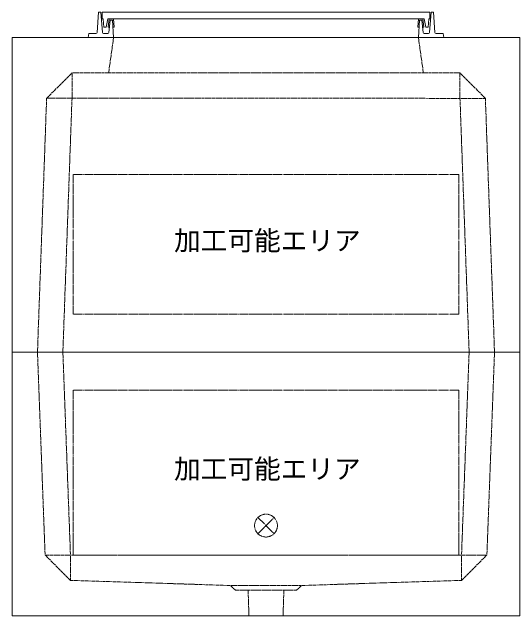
# Model space of a CAD drawing. Units: millimetres, scale not verified. Extents: x -2970 to 2970, y -2100 to 2100.
# Drawn here: x -530 to 470, y -1290 to -100 of the extents above; entities that cross this region are included whole.
import ezdxf
from ezdxf.enums import TextEntityAlignment as Align

# ---------------------------------------------------------------- set-up
doc = ezdxf.new("R2010")
doc.units = ezdxf.units.MM
doc.header["$LTSCALE"] = 10
doc.linetypes.add('LONG_DASHED1', pattern=[7, 6, -1])
doc.linetypes.add('LONG_DOUBLE_CHAIN', pattern=[21.8, 18, -1, 0.6, -0.6, 0.6, -1])
for name, color, linetype, lineweight in [('0-7_D-STR', 7, 'LONG_DASHED1', 9), ('0-9_D-STR-STR5', 1, 'LONG_DOUBLE_CHAIN', 9), ('0-A_D-STR-STR4', 134, 'Continuous', 9)]:
    doc.layers.add(name, color=color, linetype=linetype, lineweight=lineweight)
doc.styles.add('ＭＳ ゴシック', font='')
doc.styles.get('ＭＳ ゴシック').set_extended_font_data('MS Gothic')

# ---------------------------------------------------------------- blocks, each defined once
blk = doc.blocks.new('A$C6BF97EC2')
at = {"layer": '0-7_D-STR'}
for p, q in [((-3000, 6200), (-3100, 5500)), ((3000, 6200), (3100, 5500)), ((-4320, 5000), (-3820, 5500)), ((3820, 5500), (-3820, 5500)), ((-3820, 5001.1), (-3820, 5500)), ((4320, 5000), (3820, 5500)), ((3820, 5001.1), (3820, 5500)), ((-4320, 5001.1), (-4500, 0)), ((4320, 5000), (-4320, 5001.1)), ((-3820, 5001.1), (-4000, 0)), ((3820, 5001.1), (4000, 0)), ((4320, 5001.1), (4500, 0))]:
    blk.add_line(p, q, dxfattribs=at)
at = {"layer": '0-7_D-STR', "linetype": 'Continuous'}
for p in [(5000, 6200), (-5000, 0)]:
    blk.add_line(p, (5000, 0), dxfattribs=at)
blk.add_lwpolyline([(-5000, 0), (-5000, 6200), (5000, 6200)], dxfattribs=at)
at = {"layer": '0-9_D-STR-STR5'}
for p, q in [((-3800, 3500), (-3800, 750)), ((3800, 3500), (-3800, 3500))]:
    blk.add_line(p, q, dxfattribs=at)
blk.add_lwpolyline([(3800, 3500), (3800, 750), (-3800, 750)], dxfattribs=at)
blk = doc.blocks.new('A$C284D0AE2')
at = {"layer": '0-A_D-STR-STR4'}
for p, q in [((-3300, 500), (-3327.8, 98.6)), ((-3250, 500), (-3300, 500)), ((-3221.3, 98.6), (-3250, 500)), ((-3225, 500), (-3225, 370)), ((-3225, 370), (-3219.2, 370)), ((-3209.2, 360.9), (-3195, 200)), ((-3145, 200), (-3115, 370)), ((-3115, 370), (3115, 370)), ((-3090, 370), (-3106.2, 200.7)), ((-3000, 370), (-3090, 370)), ((-2991.8, 200.7), (-3000, 370)), ((3000, 370), (3090, 370)), ((3090, 370), (3106.2, 200.7)), ((-3070, 340), (-3098, 97.7)), ((-3020, 340), (-3070, 340)), ((-3000, 0), (-3020, 340)), ((-3195, 200), (-3145, 200)), ((-3106.2, 200.7), (-3086.1, 200.7)), ((-3011.8, 200.7), (-2991.8, 200.7)), ((3106.2, 200.7), (3086.1, 200.7)), ((-3490, 80), (-3500, 0)), ((-3500, 0), (3500, 0)), ((-3347.8, 80), (-3490, 80)), ((-3117.8, 80), (-3201.4, 80)), ((3117.8, 80), (3201.4, 80)), ((3347.8, 80), (3490, 80)), ((3490, 80), (3500, 0))]:
    blk.add_line(p, q, dxfattribs=at)
for points in [[(-3225, 500), (3225, 500), (3225, 370), (3219.2, 370)], [(3221.3, 98.6), (3250, 500), (3300, 500), (3327.8, 98.6)], [(3011.8, 200.7), (2991.8, 200.7), (3000, 370)], [(3209.2, 360.9), (3195, 200), (3145, 200), (3115, 370)], [(3000, 0), (3020, 340), (3070, 340), (3098, 97.7)]]:
    blk.add_lwpolyline(points, dxfattribs=at)
for centre, radius, start, end in [((-3219.2, 360), 10, 5.04245, 90), ((3219.2, 360), 10, 90, 174.95755), ((-3347.8, 100), 20, 270, 356.0372), ((-3201.4, 100), 20, 184.08562, 270), ((-3117.8, 100), 20, 270, 353.41806), ((3117.8, 100), 20, 186.58194, 270), ((3201.4, 100), 20, 270, 355.91438), ((3347.8, 100), 20, 183.9628, 270)]:
    blk.add_arc(centre, radius, start, end, dxfattribs=at)
blk = doc.blocks.new('A$C5E030ABE')
at = {"layer": '0-7_D-STR', "linetype": 'Continuous'}
for p, q in [((-5000, 0), (5000, 0)), ((-5000, -5200), (-5000, 0)), ((5000, -5200), (5000, 0)), ((-5000, -5200), (5000, -5200))]:
    blk.add_line(p, q, dxfattribs=at)
at = {"layer": '0-7_D-STR'}
for p, q in [((-4500, 0), (-4350, -4000)), ((-4000, 0), (-3850, -4000)), ((4000, 0), (3850, -4000)), ((4500, 0), (4350, -4000)), ((-3850, -4500), (-4350, -4000)), ((4350, -4000), (-4350, -4000)), ((-3850, -4500), (-3850, -4000)), ((3850, -4500), (4350, -4000)), ((3850, -4500), (3850, -4000)), ((-3850, -4500), (-700, -4600)), ((3850, -4500), (700, -4600)), ((-600, -4690), (-700, -4600)), ((700, -4600), (-700, -4600)), ((600, -4690), (700, -4600)), ((600, -4690), (-600, -4690)), ((-336.2, -5200), (-352.5, -4690)), ((336.2, -5200), (352.5, -4690))]:
    blk.add_line(p, q, dxfattribs=at)
at = {"layer": '0-9_D-STR-STR5'}
for p, q in [((3800, -750), (3800, -4000)), ((3800, -4000), (-3800, -4000))]:
    blk.add_line(p, q, dxfattribs=at)
blk.add_lwpolyline([(3800, -750), (-3800, -750), (-3800, -4000)], dxfattribs=at)
blk = doc.blocks.new('A$C1C640AAB')
at = {"layer": '0-9_D-STR-STR5'}
for p, q in [((-159.1, -159.1), (159.1, 159.1)), ((-159.1, 159.1), (159.1, -159.1))]:
    blk.add_line(p, q, dxfattribs=at)
blk.add_circle((0, 0), 225, dxfattribs=at)
blk = doc.blocks.new('A$C34f3bbce')
at = {"layer": '0-7_D-STR'}
blk.add_blockref('A$C5E030ABE', (0, 0), dxfattribs=at)
at = {"layer": '0-9_D-STR-STR5'}
blk.add_blockref('A$C1C640AAB', (0, -3420), dxfattribs=at)

msp = doc.modelspace()

# ---------------------------------------------------------------- block references
at = {"layer": '0-7_D-STR', "xscale": 0.1, "yscale": 0.1}
for name in ['A$C6BF97EC2', 'A$C34f3bbce']:
    msp.add_blockref(name, (-30, -770), dxfattribs=at)
at = {"layer": '0-A_D-STR-STR4', "xscale": 0.1, "yscale": 0.1}
msp.add_blockref('A$C284D0AE2', (-30, -150), dxfattribs=at)

# ---------------------------------------------------------------- texts
at = {"layer": '0-9_D-STR-STR5', "style": 'ＭＳ ゴシック'}
for p in [(-211.06, -581.14), (-211.06, -1031.14)]:
    msp.add_text('加工可能エリア', height=38.49, dxfattribs=at).set_placement(p, align=Align.BOTTOM_LEFT)

doc.saveas('drawing.dxf')
